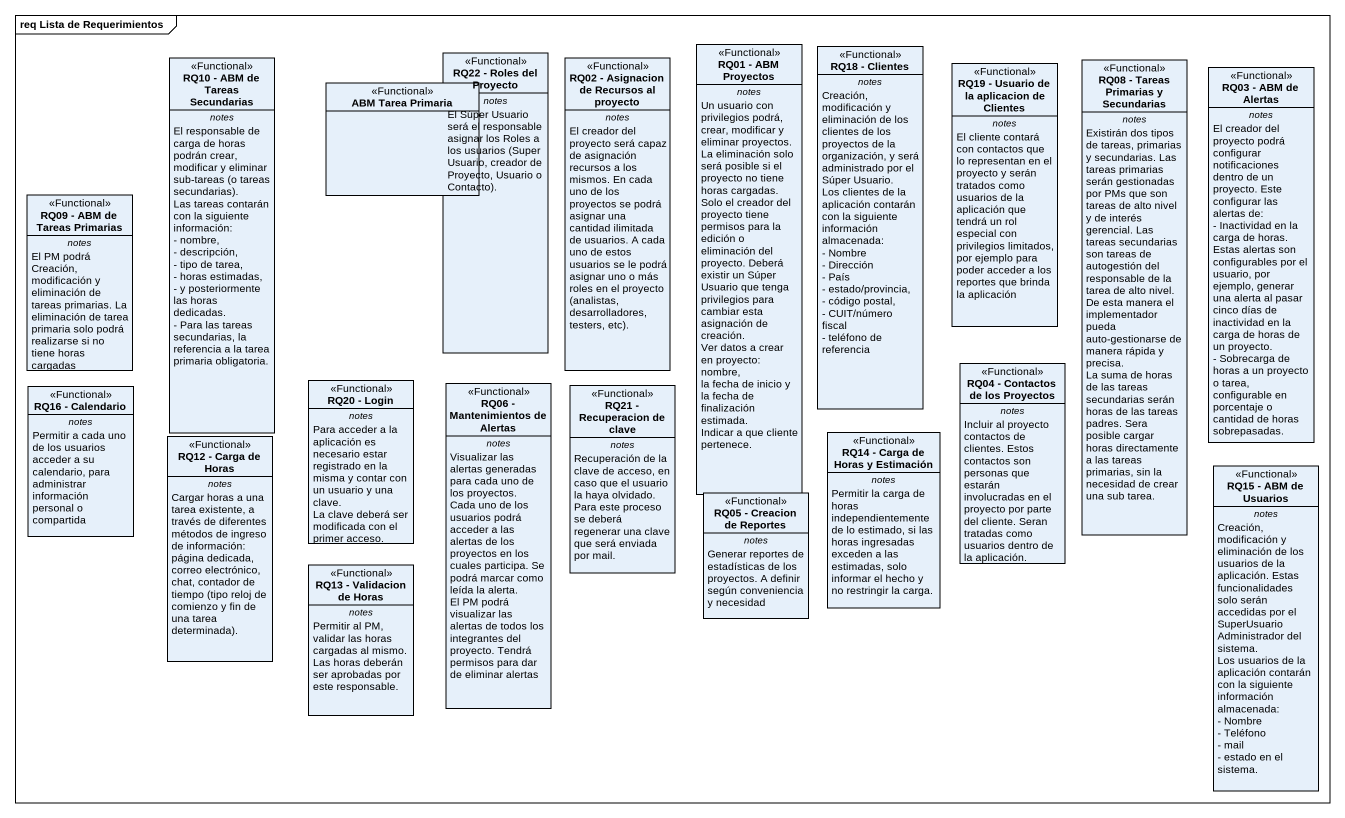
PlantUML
@startuml
mainframe req Lista de Requerimientos
hide circle
hide empty members
skinparam classAttributeIconSize 0
class "RQ01 - ABM Proyectos" as RQ01_ABM_Proyectos <<Functional>> {
  -- notes --
  Un usuario con privilegios podrá, crear, modificar y eliminar proyectos.
  La eliminación solo será posible si el proyecto no tiene horas cargadas.
  Solo el creador del proyecto tiene permisos para la edición o eliminación del proyecto. Deberá existir un Súper Usuario que tenga privilegios para cambiar esta asignación de creación.
  Ver datos a crear en proyecto:
  nombre,
  la fecha de inicio y
  la fecha de finalización estimada.
  Indicar a que cliente pertenece.
}
class "RQ18 - Clientes" as RQ18_Clientes <<Functional>> {
  -- notes --
  Creación, modificación y eliminación de los clientes de los proyectos de la organización, y será administrado por el Súper Usuario.
  Los clientes de la aplicación contarán con la siguiente información almacenada:
  - Nombre
  - Dirección
  - País
  - estado/provincia,
  - código postal,
  - CUIT/número fiscal
  - teléfono de referencia
}
class "RQ10 - ABM de Tareas Secundarias" as RQ10_ABM_de_Tareas <<Functional>> {
  -- notes --
  {field} El responsable de carga de horas podrán crear, modificar y eliminar sub-tareas (o tareas secundarias).
  Las tareas contarán con la siguiente información:
  - nombre,
  - descripción,
  - tipo de tarea,
  - horas estimadas,
  - y posteriormente las horas dedicadas.
  - Para las tareas secundarias, la referencia a la tarea primaria obligatoria.
}
class "ABM Tarea Primaria" as ABM_Tarea_Primaria <<Functional>>
class "RQ22 - Roles del Proyecto" as RQ22_Roles_del_Proyecto <<Functional>> {
  -- notes --
  {field} El Súper Usuario será el responsable asignar los Roles a los usuarios (Super Usuario, creador de Proyecto, Usuario o Contacto).
}
class "RQ02 - Asignacion de Recursos al proyecto" as RQ02_Asignacion_de_Recursos <<Functional>> {
  -- notes --
  {field} El creador del proyecto será capaz de asignación recursos a los mismos. En cada uno de los proyectos se podrá asignar una cantidad ilimitada de usuarios. A cada uno de estos usuarios se le podrá asignar uno o más roles en el proyecto (analistas, desarrolladores, testers, etc).
}
class "RQ19 - Usuario de la aplicacion de Clientes" as RQ19_Usuario_de_la <<Functional>> {
  -- notes --
  El cliente contará con contactos que lo representan en el proyecto y serán tratados como usuarios de la aplicación que tendrá un rol especial con privilegios limitados, por ejemplo para poder acceder a los reportes que brinda la aplicación
}
class "RQ08 - Tareas Primarias y Secundarias" as RQ08_Tareas_Primarias_y <<Functional>> {
  -- notes --
  Existirán dos tipos de tareas, primarias y secundarias. Las tareas primarias serán gestionadas por PMs que son tareas de alto nivel y de interés gerencial. Las tareas secundarias son tareas de autogestión del responsable de la tarea de alto nivel. De esta manera el implementador pueda auto-gestionarse de manera rápida y precisa.
  La suma de horas de las tareas secundarias serán horas de las tareas padres. Sera posible cargar horas directamente a las tareas primarias, sin la necesidad de crear una sub tarea.
}
class "RQ03 - ABM de Alertas" as RQ03_ABM_de_Alertas <<Functional>> {
  -- notes --
  El creador del proyecto podrá configurar notificaciones dentro de un proyecto. Este configurar las alertas de:
  - Inactividad en la carga de horas. Estas alertas son configurables por el usuario, por ejemplo, generar una alerta al pasar cinco días de inactividad en la carga de horas de un proyecto.
  - Sobrecarga de horas a un proyecto o tarea, configurable en porcentaje o cantidad de horas sobrepasadas.
}
class "RQ09 - ABM de Tareas Primarias" as RQ09_ABM_de_Tareas_Primarias <<Functional>> {
  -- notes --
  El PM podrá Creación, modificación y eliminación de tareas primarias. La eliminación de tarea primaria solo podrá realizarse si no tiene horas cargadas
}
class "RQ16 - Calendario" as RQ16_Calendario <<Functional>> {
  -- notes --
  Permitir a cada uno de los usuarios acceder a su calendario, para administrar información personal o compartida
}
class "RQ20 - Login" as RQ20_Login <<Functional>> {
  -- notes --
  Para acceder a la aplicación es necesario estar registrado en la misma y contar con un usuario y una clave.
  La clave deberá ser modificada con el primer acceso.
}
class "RQ06 - Mantenimientos de Alertas" as RQ06_Mantenimientos_de <<Functional>> {
  -- notes --
  Visualizar las alertas generadas para cada uno de los proyectos.
  Cada uno de los usuarios podrá acceder a las alertas de los proyectos en los cuales participa. Se podrá marcar como leída la alerta.
  El PM podrá visualizar las alertas de todos los integrantes del proyecto. Tendrá permisos para dar de eliminar alertas
}
class "RQ21 - Recuperacion de clave" as RQ21_Recuperacion_de_clave <<Functional>> {
  -- notes --
  Recuperación de la clave de acceso, en caso que el usuario la haya olvidado. Para este proceso se deberá regenerar una clave que será enviada por mail.
}
class "RQ04 - Contactos de los Proyectos" as RQ04_Contactos_de_los <<Functional>> {
  -- notes --
  Incluir al proyecto contactos de clientes. Estos contactos son personas que estarán involucradas en el proyecto por parte del cliente. Seran tratadas como usuarios dentro de la aplicación.
}
class "RQ12 - Carga de Horas" as RQ12_Carga_de_Horas <<Functional>> {
  -- notes --
  {field} Cargar horas a una tarea existente, a través de diferentes métodos de ingreso de información: página dedicada, correo electrónico, chat, contador de tiempo (tipo reloj de comienzo y fin de una tarea determinada).
}
class "RQ14 - Carga de Horas y Estimación" as RQ14_Carga_de_Horas_y <<Functional>> {
  -- notes --
  Permitir la carga de horas independientemente de lo estimado, si las horas ingresadas exceden a las estimadas, solo informar el hecho y no restringir la carga.
}
class "RQ15 - ABM de Usuarios" as RQ15_ABM_de_Usuarios <<Functional>> {
  -- notes --
  Creación, modificación y eliminación de los usuarios de la aplicación. Estas funcionalidades solo serán accedidas por el SuperUsuario Administrador del sistema.
  Los usuarios de la aplicación contarán con la siguiente información almacenada:
  - Nombre
  - Teléfono
  - mail
  - estado en el sistema.
}
class "RQ05 - Creacion de Reportes" as RQ05_Creacion_de_Reportes <<Functional>> {
  -- notes --
  Generar reportes de estadísticas de los proyectos. A definir según conveniencia y necesidad
}
class "RQ13 - Validacion de Horas" as RQ13_Validacion_de_Horas <<Functional>> {
  -- notes --
  Permitir al PM, validar las horas cargadas al mismo. Las horas deberán ser aprobadas por este responsable.
}
@enduml
